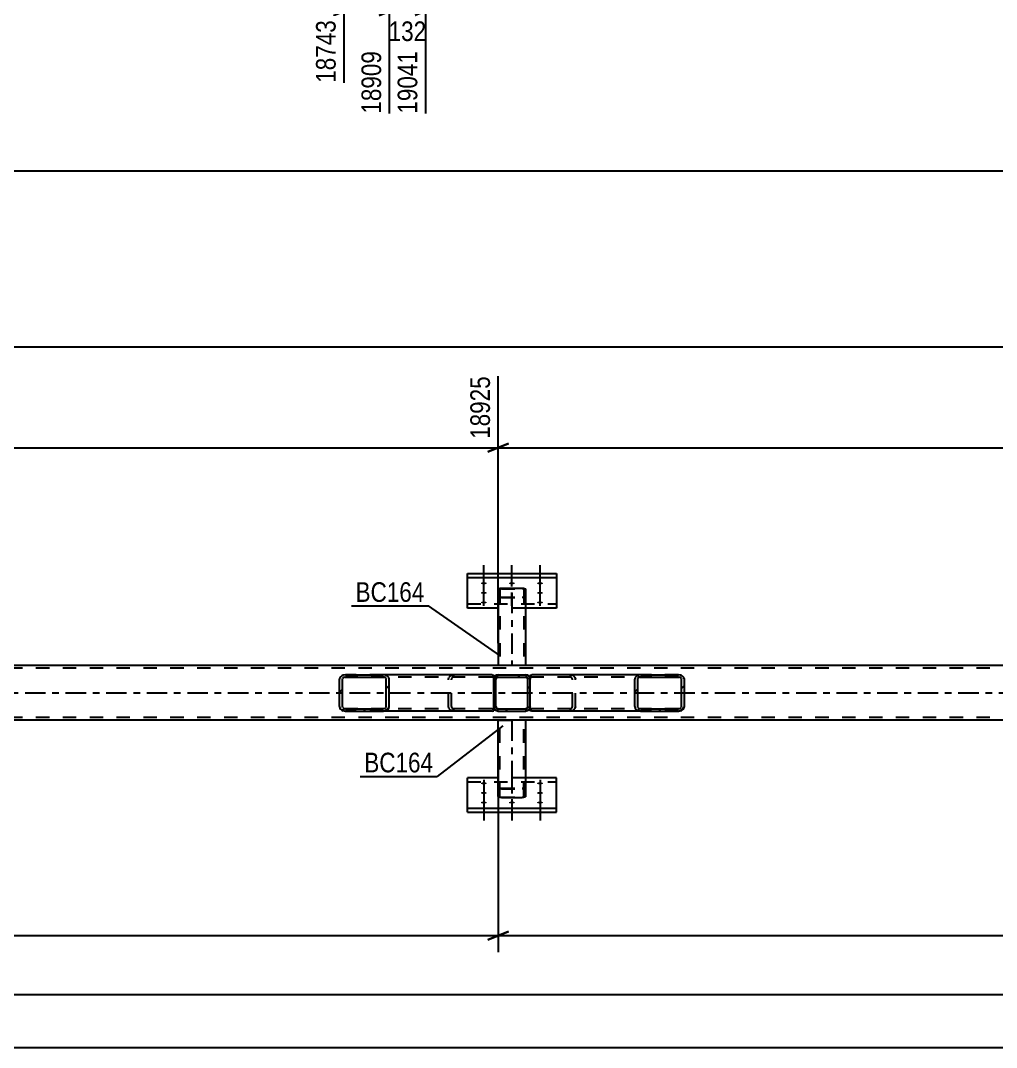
# Model space of a CAD drawing. Header units: millimetres. Extents: x -153 to 1036, y -682 to 159.
# Drawn here: x 604.5 to 746.8, y -303.7 to -153.9 of the extents above; entities that cross this region are included whole.
import ezdxf

# ---------------------------------------------------------------- set-up
doc = ezdxf.new("R2010")
doc.units = ezdxf.units.MM
doc.linetypes.add('DXK_LINE_DOT2', pattern=[3.9198, 1.9599, -1.9599])
doc.linetypes.add('DXK_LINE_DOT3', pattern=[5.9187, 2.979, -0.9799, 0.9799, -0.9799])
doc.styles.add('Arial Narrow', font='ARIALN.TTF', dxfattribs={"height": 0.2})

# ---------------------------------------------------------------- blocks, each defined once
blk = doc.blocks.new('Part-761548098-5120 - 5101')
at = {"color": 2, "linetype": 'Continuous'}
for p, q in [((874.34, -247.94), (-51.85, -247.94)), ((874.34, -255.94), (-51.85, -255.94))]:
    blk.add_line(p, q, dxfattribs=at)
at = {"color": 7, "linetype": 'DXK_LINE_DOT2'}
for p, q in [((879.14, -248.34), (-51.85, -248.34)), ((879.14, -255.54), (-51.85, -255.54))]:
    blk.add_line(p, q, dxfattribs=at)
at = {"color": 7, "linetype": 'DXK_LINE_DOT3'}
blk.add_line((-51.85, -251.94), (879.14, -251.94), dxfattribs=at)
blk = doc.blocks.new('Part-761548098-5265 - 5101')
at = {"color": 2, "linetype": 'Continuous'}
for p, q in [((669.64, -239.57), (669.64, -234.53)), ((669.64, -234.53), (682.64, -234.53)), ((682.64, -235.13), (669.64, -235.13)), ((682.64, -234.53), (682.64, -239.57)), ((674.14, -239.57), (669.64, -239.57)), ((682.64, -239.57), (678.14, -239.57))]:
    blk.add_line(p, q, dxfattribs=at)
at = {"color": 7, "linetype": 'DXK_LINE_DOT2'}
for p, q in [((669.64, -238.97), (682.64, -238.97)), ((678.14, -239.57), (674.14, -239.57))]:
    blk.add_line(p, q, dxfattribs=at)
blk = doc.blocks.new('Part-761548098-5333 - 5101')
at = {"linetype": 'Continuous'}
h = blk.add_hatch(dxfattribs=at)
h.set_pattern_fill('', scale=0.7, style=0, pattern_type=0)
h.set_pattern_definition([(45, (678.3884, -254.5337), (-1.57154, 1.57154), [])])
h.paths.add_polyline_path([(678.14, -254.58), (678.39, -254.53), (678.6, -254.39), (678.73, -254.19), (678.78, -253.94), (678.78, -249.94), (678.73, -249.7), (678.6, -249.49), (678.39, -249.35), (678.14, -249.3), (674.14, -249.3), (673.9, -249.35), (673.69, -249.49), (673.55, -249.7), (673.5, -249.94), (673.5, -253.94), (673.55, -254.19), (673.69, -254.39), (673.9, -254.53), (674.14, -254.58)])
h.paths.add_polyline_path([(674.02, -254.24), (673.92, -254.17), (673.85, -254.06), (673.82, -253.94), (673.82, -249.94), (673.85, -249.82), (673.92, -249.72), (674.02, -249.65), (674.14, -249.62), (678.14, -249.62), (678.27, -249.65), (678.37, -249.72), (678.44, -249.82), (678.46, -249.94), (678.46, -253.94), (678.44, -254.06), (678.37, -254.17), (678.27, -254.24), (678.14, -254.26), (674.14, -254.26)])
at = {"color": 7, "linetype": 'DXK_LINE_DOT2'}
for p, q in [((673.5, -249.94), (673.55, -249.7)), ((673.5, -253.94), (673.5, -249.94)), ((673.85, -249.82), (673.82, -249.94)), ((673.82, -253.94), (673.82, -249.94)), ((673.9, -249.35), (674.14, -249.3)), ((674.14, -249.62), (674.02, -249.65)), ((674.14, -249.3), (678.14, -249.3)), ((674.14, -249.62), (678.14, -249.62)), ((678.14, -249.3), (678.39, -249.35)), ((678.27, -249.65), (678.14, -249.62)), ((678.46, -249.94), (678.44, -249.82)), ((678.46, -253.94), (678.46, -249.94)), ((678.73, -249.7), (678.78, -249.94)), ((678.78, -253.94), (678.78, -249.94)), ((673.55, -254.19), (673.5, -253.94)), ((673.82, -253.94), (673.85, -254.06)), ((674.14, -254.58), (673.9, -254.53)), ((674.02, -254.24), (674.14, -254.26)), ((674.14, -254.26), (678.14, -254.26)), ((674.14, -254.58), (678.14, -254.58)), ((678.14, -254.26), (678.27, -254.24)), ((678.39, -254.53), (678.14, -254.58)), ((678.44, -254.06), (678.46, -253.94)), ((678.78, -253.94), (678.73, -254.19))]:
    blk.add_line(p, q, dxfattribs=at)
at = {"color": 2, "linetype": 'Continuous'}
for p, q in [((673.55, -249.7), (673.5, -249.94)), ((673.5, -253.94), (673.5, -249.94)), ((673.82, -249.94), (673.85, -249.82)), ((673.82, -253.94), (673.82, -249.94)), ((674.14, -249.3), (673.9, -249.35)), ((674.02, -249.65), (674.14, -249.62)), ((674.14, -249.3), (678.14, -249.3)), ((674.14, -249.62), (678.14, -249.62)), ((678.39, -249.35), (678.14, -249.3)), ((678.14, -249.62), (678.27, -249.65)), ((678.44, -249.82), (678.46, -249.94)), ((678.46, -253.94), (678.46, -249.94)), ((678.78, -249.94), (678.73, -249.7)), ((678.78, -253.94), (678.78, -249.94)), ((673.5, -253.94), (673.55, -254.19)), ((673.85, -254.06), (673.82, -253.94)), ((673.9, -254.53), (674.14, -254.58)), ((674.14, -254.26), (674.02, -254.24)), ((674.14, -254.26), (678.14, -254.26)), ((674.14, -254.58), (678.14, -254.58)), ((678.27, -254.24), (678.14, -254.26)), ((678.14, -254.58), (678.39, -254.53)), ((678.46, -253.94), (678.44, -254.06)), ((678.73, -254.19), (678.78, -253.94))]:
    blk.add_line(p, q, dxfattribs=at)
at = {"color": 7, "linetype": 'DXK_LINE_DOT2'}
for centre, radius, start, end in [((674.14, -249.94), 0.64, 112.5, 157.5), ((674.14, -249.94), 0.32, 112.5, 157.5), ((678.14, -249.94), 0.32, 22.5, 67.5), ((678.14, -249.94), 0.64, 22.5, 67.5), ((674.14, -253.94), 0.64, 202.5, 247.5), ((674.14, -253.94), 0.32, 202.5, 247.5), ((678.14, -253.94), 0.32, 292.5, 337.5), ((678.14, -253.94), 0.64, 292.5, 337.5)]:
    blk.add_arc(centre, radius, start, end, dxfattribs=at)
at = {"color": 2, "linetype": 'Continuous'}
for centre, radius, start, end in [((674.14, -249.94), 0.64, 112.5, 157.5), ((674.14, -249.94), 0.32, 112.5, 157.5), ((678.14, -249.94), 0.32, 22.5, 67.5), ((678.14, -249.94), 0.64, 22.5, 67.5), ((674.14, -253.94), 0.64, 202.5, 247.5), ((674.14, -253.94), 0.32, 202.5, 247.5), ((678.14, -253.94), 0.32, 292.5, 337.5), ((678.14, -253.94), 0.64, 292.5, 337.5)]:
    blk.add_arc(centre, radius, start, end, dxfattribs=at)
blk = doc.blocks.new('Part-761548098-5309 - 5101')
at = {"color": 2, "linetype": 'Continuous'}
for p, q in [((674.28, -236.71), (674.44, -236.68)), ((674.44, -236.68), (674.62, -236.67)), ((674.62, -236.67), (677.66, -236.67)), ((677.66, -236.67), (677.85, -236.68)), ((677.85, -236.68), (678, -236.71)), ((674.14, -236.83), (674.18, -236.77)), ((674.14, -236.83), (674.14, -247.94)), ((674.18, -236.77), (674.28, -236.71)), ((678, -236.71), (678.11, -236.77)), ((678.11, -236.77), (678.14, -236.83)), ((678.14, -236.83), (678.14, -247.94))]:
    blk.add_line(p, q, dxfattribs=at)
at = {"color": 7, "linetype": 'DXK_LINE_DOT2'}
for p, q in [((674.18, -237.93), (674.14, -237.87)), ((674.28, -237.99), (674.18, -237.93)), ((674.44, -238.02), (674.28, -237.99)), ((674.4, -236.8), (674.38, -236.83)), ((674.38, -236.83), (674.38, -247.94)), ((674.38, -237.87), (674.4, -237.9)), ((674.45, -236.77), (674.4, -236.8)), ((674.4, -237.9), (674.45, -237.93)), ((674.62, -238.03), (674.44, -238.02)), ((674.53, -236.75), (674.45, -236.77)), ((674.45, -237.93), (674.53, -237.95)), ((674.62, -236.75), (674.53, -236.75)), ((674.53, -237.95), (674.62, -237.95)), ((674.62, -236.75), (677.66, -236.75)), ((674.62, -237.95), (677.66, -237.95)), ((674.62, -238.03), (677.66, -238.03)), ((677.75, -236.75), (677.66, -236.75)), ((677.66, -237.95), (677.75, -237.95)), ((677.85, -238.02), (677.66, -238.03)), ((677.83, -236.77), (677.75, -236.75)), ((677.75, -237.95), (677.83, -237.93)), ((677.88, -236.8), (677.83, -236.77)), ((677.83, -237.93), (677.88, -237.9)), ((678, -237.99), (677.85, -238.02)), ((677.9, -236.83), (677.88, -236.8)), ((677.88, -237.9), (677.9, -237.87)), ((677.9, -236.83), (677.9, -247.94)), ((678.11, -237.93), (678, -237.99)), ((678.14, -237.87), (678.11, -237.93)), ((678.14, -247.94), (674.14, -247.94))]:
    blk.add_line(p, q, dxfattribs=at)
at = {"color": 7, "linetype": 'DXK_LINE_DOT3'}
blk.add_line((676.14, -237.35), (676.14, -247.94), dxfattribs=at)
blk = doc.blocks.new('Part-761548098-5270 - 5101')
at = {"color": 2, "linetype": 'Continuous'}
for p, q in [((669.64, -269.36), (669.64, -264.31)), ((674.14, -264.31), (669.64, -264.31)), ((682.64, -264.31), (678.14, -264.31)), ((682.64, -269.36), (682.64, -264.31)), ((669.64, -268.76), (682.64, -268.76)), ((669.64, -269.36), (682.64, -269.36))]:
    blk.add_line(p, q, dxfattribs=at)
at = {"color": 7, "linetype": 'DXK_LINE_DOT2'}
for p, q in [((669.64, -264.91), (682.64, -264.91)), ((678.14, -264.31), (674.14, -264.31))]:
    blk.add_line(p, q, dxfattribs=at)
blk = doc.blocks.new('Part-761548098-5315 - 5101')
at = {"linetype": 'Continuous'}
h = blk.add_hatch(dxfattribs=at)
h.set_pattern_fill('', scale=0.7, style=0, pattern_type=0)
h.set_pattern_definition([(45, (657.697, -254.5337), (-1.57154, 1.57154), [])])
h.paths.add_polyline_path([(657.36, -254.58), (657.7, -254.53), (657.98, -254.39), (658.17, -254.19), (658.24, -253.94), (658.24, -249.94), (658.17, -249.7), (657.98, -249.49), (657.7, -249.35), (657.36, -249.3), (651.87, -249.3), (651.53, -249.35), (651.25, -249.49), (651.06, -249.7), (650.99, -249.94), (650.99, -253.94), (651.06, -254.19), (651.25, -254.39), (651.53, -254.53), (651.87, -254.58)])
h.paths.add_polyline_path([(651.7, -254.24), (651.56, -254.17), (651.46, -254.06), (651.43, -253.94), (651.43, -249.94), (651.46, -249.82), (651.56, -249.72), (651.7, -249.65), (651.87, -249.62), (657.36, -249.62), (657.53, -249.65), (657.67, -249.72), (657.77, -249.82), (657.8, -249.94), (657.8, -253.94), (657.77, -254.06), (657.67, -254.17), (657.53, -254.24), (657.36, -254.26), (651.87, -254.26)])
at = {"color": 2, "linetype": 'Continuous'}
for p, q in [((651.06, -249.7), (650.99, -249.94)), ((650.99, -253.94), (650.99, -249.94)), ((651.43, -249.94), (651.46, -249.82)), ((651.43, -253.94), (651.43, -249.94)), ((651.87, -249.3), (651.53, -249.35)), ((651.7, -249.65), (651.87, -249.62)), ((651.87, -249.3), (657.36, -249.3)), ((651.87, -249.62), (657.36, -249.62)), ((673.25, -249.3), (657.36, -249.3)), ((657.7, -249.35), (657.36, -249.3)), ((657.36, -249.62), (657.53, -249.65)), ((657.77, -249.82), (657.8, -249.94)), ((657.8, -253.94), (657.8, -249.94)), ((658.24, -249.94), (658.17, -249.7)), ((658.24, -253.94), (658.24, -249.94)), ((673.25, -249.3), (673.5, -249.34)), ((673.5, -249.34), (673.5, -249.35)), ((673.5, -249.35), (673.5, -249.49)), ((673.5, -249.49), (673.5, -249.94)), ((650.99, -253.94), (651.06, -254.19)), ((651.46, -254.06), (651.43, -253.94)), ((651.53, -254.53), (651.87, -254.58)), ((651.87, -254.26), (651.7, -254.24)), ((651.87, -254.26), (657.36, -254.26)), ((651.87, -254.58), (657.36, -254.58)), ((657.53, -254.24), (657.36, -254.26)), ((657.36, -254.58), (657.7, -254.53)), ((673.25, -254.58), (657.36, -254.58)), ((657.8, -253.94), (657.77, -254.06)), ((658.17, -254.19), (658.24, -253.94)), ((673.25, -254.58), (673.5, -254.55)), ((673.5, -254.55), (673.5, -253.94))]:
    blk.add_line(p, q, dxfattribs=at)
at = {"color": 7, "linetype": 'DXK_LINE_DOT2'}
for p, q in [((657.36, -249.3), (651.87, -249.3)), ((673.25, -249.62), (651.87, -249.62)), ((666.88, -249.94), (666.94, -249.7)), ((666.88, -253.94), (666.88, -249.94)), ((667.35, -249.82), (667.32, -249.94)), ((667.32, -253.94), (667.32, -249.94)), ((667.42, -249.35), (667.76, -249.3)), ((667.76, -249.62), (667.59, -249.65)), ((673.41, -249.65), (673.25, -249.62)), ((673.5, -249.69), (673.41, -249.65)), ((673.5, -249.34), (673.5, -249.34)), ((673.5, -249.49), (673.5, -249.69)), ((673.5, -253.94), (673.5, -249.7)), ((673.25, -254.26), (651.87, -254.26)), ((657.36, -254.58), (651.87, -254.58)), ((666.94, -254.19), (666.88, -253.94)), ((667.32, -253.94), (667.35, -254.06)), ((667.76, -254.58), (667.42, -254.53)), ((667.59, -254.24), (667.76, -254.26)), ((673.25, -254.26), (673.41, -254.24)), ((673.41, -254.24), (673.5, -254.19))]:
    blk.add_line(p, q, dxfattribs=at)
at = {"color": 2, "linetype": 'Continuous'}
for centre, radius, start, end in [((651.74, -250.13), 0.802, 104.5548, 147.5896), ((651.8, -250.03), 0.401, 104.5548, 147.5896), ((657.43, -250.03), 0.401, 32.4104, 75.4452), ((657.5, -250.13), 0.802, 32.4104, 75.4452), ((651.74, -253.76), 0.802, 212.4104, 255.4452), ((651.8, -253.85), 0.401, 212.4104, 255.4452), ((657.43, -253.85), 0.401, 284.5548, 327.5896), ((657.5, -253.76), 0.802, 284.5548, 327.5896)]:
    blk.add_arc(centre, radius, start, end, dxfattribs=at)
at = {"color": 7, "linetype": 'DXK_LINE_DOT2'}
for centre, radius, start, end in [((667.62, -250.13), 0.802, 104.5548, 147.5896), ((667.69, -250.03), 0.401, 104.5548, 147.5896), ((667.62, -253.76), 0.802, 212.4104, 255.4452), ((667.69, -253.85), 0.401, 212.4104, 255.4452)]:
    blk.add_arc(centre, radius, start, end, dxfattribs=at)
blk = doc.blocks.new('Part-761548098-5324 - 5101')
at = {"color": 2, "linetype": 'Continuous'}
for p, q in [((674.14, -267.05), (674.14, -255.94)), ((678.14, -255.94), (678.14, -267.05)), ((674.18, -267.12), (674.14, -267.05)), ((674.28, -267.17), (674.18, -267.12)), ((674.44, -267.21), (674.28, -267.17)), ((674.62, -267.22), (674.44, -267.21)), ((674.62, -267.22), (677.66, -267.22)), ((677.85, -267.21), (677.66, -267.22)), ((678, -267.17), (677.85, -267.21)), ((678.11, -267.12), (678, -267.17)), ((678.14, -267.05), (678.11, -267.12))]:
    blk.add_line(p, q, dxfattribs=at)
at = {"color": 7, "linetype": 'DXK_LINE_DOT2'}
for p, q in [((674.14, -255.94), (678.14, -255.94)), ((674.38, -267.05), (674.38, -255.94)), ((677.9, -267.05), (677.9, -255.94)), ((674.14, -266.01), (674.18, -265.95)), ((674.18, -265.95), (674.28, -265.9)), ((674.28, -265.9), (674.44, -265.86)), ((674.4, -265.98), (674.38, -266.01)), ((674.45, -265.96), (674.4, -265.98)), ((674.44, -265.86), (674.62, -265.85)), ((674.53, -265.94), (674.45, -265.96)), ((674.62, -265.93), (674.53, -265.94)), ((674.62, -265.85), (677.66, -265.85)), ((674.62, -265.93), (677.66, -265.93)), ((677.66, -265.85), (677.85, -265.86)), ((677.75, -265.94), (677.66, -265.93)), ((677.83, -265.96), (677.75, -265.94)), ((677.83, -265.96), (677.85, -265.96)), ((677.85, -265.86), (678, -265.9)), ((677.85, -265.96), (677.88, -265.98)), ((677.9, -266.01), (677.88, -265.98)), ((678, -265.9), (678.11, -265.95)), ((678.11, -265.95), (678.14, -266.01)), ((674.38, -267.05), (674.4, -267.09)), ((674.4, -267.09), (674.45, -267.11)), ((674.45, -267.11), (674.53, -267.13)), ((674.53, -267.13), (674.62, -267.14)), ((674.62, -267.14), (677.66, -267.14)), ((677.66, -267.14), (677.75, -267.13)), ((677.75, -267.13), (677.83, -267.11)), ((677.83, -267.11), (677.88, -267.09)), ((677.88, -267.09), (677.9, -267.05))]:
    blk.add_line(p, q, dxfattribs=at)
at = {"color": 7, "linetype": 'DXK_LINE_DOT3'}
blk.add_line((676.14, -255.94), (676.14, -266.53), dxfattribs=at)
blk = doc.blocks.new('Part-761548098-5340 - 5101')
at = {"linetype": 'Continuous'}
h = blk.add_hatch(dxfattribs=at)
h.set_pattern_fill('', scale=0.7, style=0, pattern_type=0)
h.set_pattern_definition([(45, (700.7535, -254.5337), (-1.57154, 1.57154), [])])
h.paths.add_polyline_path([(700.42, -254.58), (700.75, -254.53), (701.04, -254.39), (701.23, -254.19), (701.3, -253.94), (701.3, -249.94), (701.23, -249.7), (701.04, -249.49), (700.75, -249.35), (700.42, -249.3), (694.93, -249.3), (694.59, -249.35), (694.31, -249.49), (694.11, -249.7), (694.05, -249.94), (694.05, -253.94), (694.11, -254.19), (694.31, -254.39), (694.59, -254.53), (694.93, -254.58)])
h.paths.add_polyline_path([(694.76, -254.24), (694.62, -254.17), (694.52, -254.06), (694.49, -253.94), (694.49, -249.94), (694.52, -249.82), (694.62, -249.72), (694.76, -249.65), (694.93, -249.62), (700.42, -249.62), (700.59, -249.65), (700.73, -249.72), (700.82, -249.82), (700.86, -249.94), (700.86, -253.94), (700.82, -254.06), (700.73, -254.17), (700.59, -254.24), (700.42, -254.26), (694.93, -254.26)])
at = {"color": 2, "linetype": 'Continuous'}
for p, q in [((678.78, -249.34), (679.04, -249.3)), ((678.78, -249.34), (678.78, -249.94)), ((694.93, -249.3), (679.04, -249.3)), ((694.11, -249.7), (694.05, -249.94)), ((694.05, -253.94), (694.05, -249.94)), ((694.49, -249.94), (694.52, -249.82)), ((694.49, -253.94), (694.49, -249.94)), ((694.93, -249.3), (694.59, -249.35)), ((694.76, -249.65), (694.93, -249.62)), ((694.93, -249.3), (700.42, -249.3)), ((694.93, -249.62), (700.42, -249.62)), ((700.75, -249.35), (700.42, -249.3)), ((700.42, -249.62), (700.59, -249.65)), ((700.82, -249.82), (700.86, -249.94)), ((700.86, -253.94), (700.86, -249.94)), ((701.3, -249.94), (701.23, -249.7)), ((701.3, -253.94), (701.3, -249.94)), ((678.78, -254.53), (678.78, -253.94)), ((678.78, -254.55), (678.78, -254.53)), ((679.04, -254.58), (678.78, -254.55)), ((694.93, -254.58), (679.04, -254.58)), ((694.05, -253.94), (694.11, -254.19)), ((694.52, -254.06), (694.49, -253.94)), ((694.59, -254.53), (694.93, -254.58)), ((694.93, -254.26), (694.76, -254.24)), ((694.93, -254.26), (700.42, -254.26)), ((694.93, -254.58), (700.42, -254.58)), ((700.59, -254.24), (700.42, -254.26)), ((700.42, -254.58), (700.75, -254.53)), ((700.86, -253.94), (700.82, -254.06)), ((701.23, -254.19), (701.3, -253.94))]:
    blk.add_line(p, q, dxfattribs=at)
at = {"color": 7, "linetype": 'DXK_LINE_DOT2'}
for p, q in [((678.78, -249.34), (678.78, -249.69)), ((678.87, -249.65), (678.78, -249.69)), ((678.78, -254.39), (678.78, -249.94)), ((679.04, -249.62), (678.87, -249.65)), ((700.42, -249.62), (679.04, -249.62)), ((684.53, -249.3), (684.87, -249.35)), ((684.7, -249.65), (684.53, -249.62)), ((684.97, -249.94), (684.94, -249.82)), ((684.97, -253.94), (684.97, -249.94)), ((685.34, -249.7), (685.41, -249.94)), ((685.41, -253.94), (685.41, -249.94)), ((700.42, -249.3), (694.93, -249.3)), ((678.78, -254.19), (678.87, -254.24)), ((678.87, -254.24), (679.04, -254.26)), ((700.42, -254.26), (679.04, -254.26)), ((684.53, -254.26), (684.7, -254.24)), ((684.87, -254.53), (684.53, -254.58)), ((684.94, -254.06), (684.97, -253.94)), ((685.41, -253.94), (685.34, -254.19)), ((700.42, -254.58), (694.93, -254.58))]:
    blk.add_line(p, q, dxfattribs=at)
for centre, radius, start, end in [((684.6, -250.03), 0.401, 32.4104, 75.4453), ((684.67, -250.13), 0.802, 32.4104, 75.4453), ((684.6, -253.85), 0.401, 284.5547, 327.5896), ((684.67, -253.76), 0.802, 284.5547, 327.5896)]:
    blk.add_arc(centre, radius, start, end, dxfattribs=at)
at = {"color": 2, "linetype": 'Continuous'}
for centre, radius, start, end in [((694.79, -250.13), 0.802, 104.5547, 147.5896), ((694.86, -250.03), 0.401, 104.5547, 147.5896), ((700.48, -250.03), 0.401, 32.4104, 75.4453), ((700.55, -250.13), 0.802, 32.4104, 75.4453), ((694.79, -253.76), 0.802, 212.4104, 255.4453), ((694.86, -253.85), 0.401, 212.4104, 255.4453), ((700.48, -253.85), 0.401, 284.5547, 327.5896), ((700.55, -253.76), 0.802, 284.5547, 327.5896)]:
    blk.add_arc(centre, radius, start, end, dxfattribs=at)
blk = doc.blocks.new('Bolt-761548098-5350 - 5101')
at = {"linetype": 'Continuous'}
for points in [[(672.04, -235.8), (672.13, -235.8), (672.22, -235.81), (672.3, -235.83), (672.37, -235.85), (672.42, -235.87), (672.46, -235.9), (672.48, -235.93), (672.48, -235.96), (672.46, -235.99), (672.42, -236.02), (672.37, -236.05), (672.3, -236.07), (672.22, -236.09), (672.13, -236.09), (672.04, -236.1), (671.95, -236.09), (671.86, -236.09), (671.78, -236.07), (671.72, -236.05), (671.66, -236.02), (671.62, -235.99), (671.61, -235.96), (671.61, -235.93), (671.62, -235.9), (671.66, -235.87), (671.72, -235.85), (671.78, -235.83), (671.86, -235.81), (671.95, -235.8)], [(676.14, -235.8), (676.23, -235.8), (676.32, -235.81), (676.4, -235.83), (676.47, -235.85), (676.52, -235.87), (676.56, -235.9), (676.58, -235.93), (676.58, -235.96), (676.56, -235.99), (676.52, -236.02), (676.47, -236.05), (676.4, -236.07), (676.32, -236.09), (676.23, -236.09), (676.14, -236.1), (676.05, -236.09), (675.96, -236.09), (675.88, -236.07), (675.82, -236.05), (675.76, -236.02), (675.72, -235.99), (675.71, -235.96), (675.71, -235.93), (675.72, -235.9), (675.76, -235.87), (675.82, -235.85), (675.88, -235.83), (675.96, -235.81), (676.05, -235.8)], [(680.24, -235.8), (680.33, -235.8), (680.42, -235.81), (680.5, -235.83), (680.57, -235.85), (680.62, -235.87), (680.66, -235.9), (680.68, -235.93), (680.68, -235.96), (680.66, -235.99), (680.62, -236.02), (680.57, -236.05), (680.5, -236.07), (680.42, -236.09), (680.33, -236.09), (680.24, -236.1), (680.15, -236.09), (680.06, -236.09), (679.98, -236.07), (679.92, -236.05), (679.86, -236.02), (679.82, -235.99), (679.81, -235.96), (679.81, -235.93), (679.82, -235.9), (679.86, -235.87), (679.92, -235.85), (679.98, -235.83), (680.06, -235.81), (680.15, -235.8)], [(672.04, -237.2), (672.13, -237.2), (672.22, -237.21), (672.3, -237.23), (672.37, -237.25), (672.42, -237.27), (672.46, -237.3), (672.48, -237.33), (672.48, -237.37), (672.46, -237.4), (672.42, -237.43), (672.37, -237.45), (672.3, -237.47), (672.22, -237.49), (672.13, -237.5), (672.04, -237.5), (671.95, -237.5), (671.86, -237.49), (671.78, -237.47), (671.72, -237.45), (671.66, -237.43), (671.62, -237.4), (671.61, -237.37), (671.61, -237.33), (671.62, -237.3), (671.66, -237.27), (671.72, -237.25), (671.78, -237.23), (671.86, -237.21), (671.95, -237.2)], [(680.24, -237.2), (680.33, -237.2), (680.42, -237.21), (680.5, -237.23), (680.57, -237.25), (680.62, -237.27), (680.66, -237.3), (680.68, -237.33), (680.68, -237.37), (680.66, -237.4), (680.62, -237.43), (680.57, -237.45), (680.5, -237.47), (680.42, -237.49), (680.33, -237.5), (680.24, -237.5), (680.15, -237.5), (680.06, -237.49), (679.98, -237.47), (679.92, -237.45), (679.86, -237.43), (679.82, -237.4), (679.81, -237.37), (679.81, -237.33), (679.82, -237.3), (679.86, -237.27), (679.92, -237.25), (679.98, -237.23), (680.06, -237.21), (680.15, -237.2)], [(672.04, -238.6), (672.13, -238.61), (672.22, -238.61), (672.3, -238.63), (672.37, -238.65), (672.42, -238.68), (672.46, -238.71), (672.48, -238.74), (672.48, -238.77), (672.46, -238.8), (672.42, -238.83), (672.37, -238.85), (672.3, -238.87), (672.22, -238.89), (672.13, -238.9), (672.04, -238.9), (671.95, -238.9), (671.86, -238.89), (671.78, -238.87), (671.72, -238.85), (671.66, -238.83), (671.62, -238.8), (671.61, -238.77), (671.61, -238.74), (671.62, -238.71), (671.66, -238.68), (671.72, -238.65), (671.78, -238.63), (671.86, -238.61), (671.95, -238.61)], [(680.24, -238.6), (680.33, -238.61), (680.42, -238.61), (680.5, -238.63), (680.57, -238.65), (680.62, -238.68), (680.66, -238.71), (680.68, -238.74), (680.68, -238.77), (680.66, -238.8), (680.62, -238.83), (680.57, -238.85), (680.5, -238.87), (680.42, -238.89), (680.33, -238.9), (680.24, -238.9), (680.15, -238.9), (680.06, -238.89), (679.98, -238.87), (679.92, -238.85), (679.86, -238.83), (679.82, -238.8), (679.81, -238.77), (679.81, -238.74), (679.82, -238.71), (679.86, -238.68), (679.92, -238.65), (679.98, -238.63), (680.06, -238.61), (680.15, -238.61)]]:
    blk.add_hatch(color=1, dxfattribs=at).paths.add_polyline_path(points)
at = {"color": 1, "linetype": 'Continuous'}
for p, q in [((672.04, -236.44), (672.04, -233.32)), ((676.14, -236.44), (676.14, -233.32)), ((680.24, -236.44), (680.24, -233.32)), ((672.04, -237.84), (672.04, -234.72)), ((680.24, -237.84), (680.24, -234.72)), ((672.04, -239.24), (672.04, -236.12)), ((680.24, -239.24), (680.24, -236.12))]:
    blk.add_line(p, q, dxfattribs=at)
at = {"color": 1, "linetype": 'DXK_LINE_DOT2'}
blk.add_line((676.14, -239.24), (676.14, -236.12), dxfattribs=at)
blk = doc.blocks.new('Bolt-761548098-5355 - 5101')
at = {"linetype": 'Continuous'}
for points in [[(672.04, -265.28), (671.95, -265.28), (671.86, -265.27), (671.78, -265.25), (671.72, -265.23), (671.66, -265.21), (671.62, -265.18), (671.61, -265.15), (671.61, -265.12), (671.62, -265.09), (671.66, -265.06), (671.72, -265.03), (671.78, -265.01), (671.86, -264.99), (671.95, -264.99), (672.04, -264.98), (672.13, -264.99), (672.22, -264.99), (672.3, -265.01), (672.37, -265.03), (672.42, -265.06), (672.46, -265.09), (672.48, -265.12), (672.48, -265.15), (672.46, -265.18), (672.42, -265.21), (672.37, -265.23), (672.3, -265.25), (672.22, -265.27), (672.13, -265.28)], [(680.24, -265.28), (680.15, -265.28), (680.06, -265.27), (679.98, -265.25), (679.92, -265.23), (679.86, -265.21), (679.82, -265.18), (679.81, -265.15), (679.81, -265.12), (679.82, -265.09), (679.86, -265.06), (679.92, -265.03), (679.98, -265.01), (680.06, -264.99), (680.15, -264.99), (680.24, -264.98), (680.33, -264.99), (680.42, -264.99), (680.5, -265.01), (680.57, -265.03), (680.62, -265.06), (680.66, -265.09), (680.68, -265.12), (680.68, -265.15), (680.66, -265.18), (680.62, -265.21), (680.57, -265.23), (680.5, -265.25), (680.42, -265.27), (680.33, -265.28)], [(672.04, -266.69), (671.95, -266.68), (671.86, -266.67), (671.78, -266.66), (671.72, -266.64), (671.66, -266.61), (671.62, -266.58), (671.61, -266.55), (671.61, -266.52), (671.62, -266.49), (671.66, -266.46), (671.72, -266.43), (671.78, -266.41), (671.86, -266.4), (671.95, -266.39), (672.04, -266.38), (672.13, -266.39), (672.22, -266.4), (672.3, -266.41), (672.37, -266.43), (672.42, -266.46), (672.46, -266.49), (672.48, -266.52), (672.48, -266.55), (672.46, -266.58), (672.42, -266.61), (672.37, -266.64), (672.3, -266.66), (672.22, -266.67), (672.13, -266.68)], [(680.24, -266.69), (680.15, -266.68), (680.06, -266.67), (679.98, -266.66), (679.92, -266.64), (679.86, -266.61), (679.82, -266.58), (679.81, -266.55), (679.81, -266.52), (679.82, -266.49), (679.86, -266.46), (679.92, -266.43), (679.98, -266.41), (680.06, -266.4), (680.15, -266.39), (680.24, -266.38), (680.33, -266.39), (680.42, -266.4), (680.5, -266.41), (680.57, -266.43), (680.62, -266.46), (680.66, -266.49), (680.68, -266.52), (680.68, -266.55), (680.66, -266.58), (680.62, -266.61), (680.57, -266.64), (680.5, -266.66), (680.42, -266.67), (680.33, -266.68)], [(672.04, -268.09), (671.95, -268.08), (671.86, -268.07), (671.78, -268.06), (671.72, -268.04), (671.66, -268.01), (671.62, -267.98), (671.61, -267.95), (671.61, -267.92), (671.62, -267.89), (671.66, -267.86), (671.72, -267.84), (671.78, -267.82), (671.86, -267.8), (671.95, -267.79), (672.04, -267.79), (672.13, -267.79), (672.22, -267.8), (672.3, -267.82), (672.37, -267.84), (672.42, -267.86), (672.46, -267.89), (672.48, -267.92), (672.48, -267.95), (672.46, -267.98), (672.42, -268.01), (672.37, -268.04), (672.3, -268.06), (672.22, -268.07), (672.13, -268.08)], [(676.14, -268.09), (676.05, -268.08), (675.96, -268.07), (675.88, -268.06), (675.82, -268.04), (675.76, -268.01), (675.72, -267.98), (675.71, -267.95), (675.71, -267.92), (675.72, -267.89), (675.76, -267.86), (675.82, -267.84), (675.88, -267.82), (675.96, -267.8), (676.05, -267.79), (676.14, -267.79), (676.23, -267.79), (676.32, -267.8), (676.4, -267.82), (676.47, -267.84), (676.52, -267.86), (676.56, -267.89), (676.58, -267.92), (676.58, -267.95), (676.56, -267.98), (676.52, -268.01), (676.47, -268.04), (676.4, -268.06), (676.32, -268.07), (676.23, -268.08)], [(680.24, -268.09), (680.15, -268.08), (680.06, -268.07), (679.98, -268.06), (679.92, -268.04), (679.86, -268.01), (679.82, -267.98), (679.81, -267.95), (679.81, -267.92), (679.82, -267.89), (679.86, -267.86), (679.92, -267.84), (679.98, -267.82), (680.06, -267.8), (680.15, -267.79), (680.24, -267.79), (680.33, -267.79), (680.42, -267.8), (680.5, -267.82), (680.57, -267.84), (680.62, -267.86), (680.66, -267.89), (680.68, -267.92), (680.68, -267.95), (680.66, -267.98), (680.62, -268.01), (680.57, -268.04), (680.5, -268.06), (680.42, -268.07), (680.33, -268.08)]]:
    blk.add_hatch(color=1, dxfattribs=at).paths.add_polyline_path(points)
at = {"color": 1, "linetype": 'Continuous'}
for p, q in [((672.04, -264.64), (672.04, -267.76)), ((680.24, -264.64), (680.24, -267.76)), ((672.04, -266.05), (672.04, -269.17)), ((680.24, -266.05), (680.24, -269.17)), ((672.04, -267.45), (672.04, -270.57)), ((676.14, -267.45), (676.14, -270.57)), ((680.24, -267.45), (680.24, -270.57))]:
    blk.add_line(p, q, dxfattribs=at)
at = {"color": 1, "linetype": 'DXK_LINE_DOT2'}
blk.add_line((676.14, -264.64), (676.14, -267.76), dxfattribs=at)
blk = doc.blocks.new('StraightDimension-761548098-19167 - 1400')
at = {"color": 7, "linetype": 'Continuous'}
blk.add_line((-81, -175.77), (920.9, -175.77), dxfattribs=at)
blk = doc.blocks.new('StraightDimension-761548098-18898 - 1400')
at = {"color": 7, "linetype": 'Continuous'}
for p, q in [((658.26, -122.6), (658.26, -167.44)), ((663.54, -121.94), (663.54, -167.44)), ((656.76, -153.1), (659.76, -151.9)), ((658.26, -152.5), (663.54, -152.5)), ((665.04, -151.9), (662.04, -153.1))]:
    blk.add_line(p, q, dxfattribs=at)
at = {"color": 0}
blk.add_wipeout([(664.24, -157.45), (664.24, -153.25), (657.56, -153.25), (657.56, -157.45)], dxfattribs=at)
at = {"color": 3, "style": 'Arial Narrow'}
blk.add_text('132', height=2.863, dxfattribs=at).set_placement((658.16, -156.85))
at = {"color": 0, "linetype": 'Continuous'}
blk.add_wipeout([(662.94, -157.7), (658.74, -157.7), (658.74, -168.04), (662.94, -168.04)], dxfattribs=at)
at = {"color": 3, "linetype": 'Continuous', "style": 'Arial Narrow'}
blk.add_text('19041', height=2.863, rotation=90.0002, dxfattribs=at).set_placement((662.34, -167.44))
blk = doc.blocks.new('StraightDimension-761548098-18897 - 1400')
at = {"color": 7, "linetype": 'Continuous'}
for p, q in [((663.54, -121.94), (663.54, -167.44)), ((771.63, -122.6), (771.63, -162.94)), ((665.04, -151.9), (662.04, -153.1)), ((663.54, -152.5), (771.63, -152.5)), ((770.13, -153.1), (773.13, -151.9))]:
    blk.add_line(p, q, dxfattribs=at)
at = {"color": 0}
blk.add_wipeout([(721.84, -151.75), (721.84, -147.55), (713.33, -147.55), (713.33, -151.75)], dxfattribs=at)
at = {"color": 3, "style": 'Arial Narrow'}
blk.add_text('2702', height=2.863, dxfattribs=at).set_placement((713.93, -151.15))
at = {"color": 0, "linetype": 'Continuous'}
blk.add_wipeout([(771.03, -153.2), (766.83, -153.2), (766.83, -163.54), (771.03, -163.54)], dxfattribs=at)
at = {"color": 3, "linetype": 'Continuous', "style": 'Arial Narrow'}
blk.add_text('21743', height=2.863, rotation=90.0002, dxfattribs=at).set_placement((770.43, -162.94))
blk = doc.blocks.new('StraightDimension-761548098-18899 - 1400')
at = {"color": 7, "linetype": 'Continuous'}
for p, q in [((651.63, -122.6), (651.63, -162.94)), ((658.26, -122.6), (658.26, -167.44)), ((650.13, -153.1), (653.13, -151.9)), ((651.63, -152.5), (658.26, -152.5)), ((659.76, -151.9), (656.76, -153.1))]:
    blk.add_line(p, q, dxfattribs=at)
at = {"color": 0}
blk.add_wipeout([(658.29, -151.75), (658.29, -147.55), (651.6, -147.55), (651.6, -151.75)], dxfattribs=at)
at = {"color": 0, "linetype": 'Continuous'}
blk.add_wipeout([(657.66, -157.7), (653.46, -157.7), (653.46, -168.04), (657.66, -168.04)], dxfattribs=at)
at = {"color": 3, "style": 'Arial Narrow'}
blk.add_text('166', height=2.863, dxfattribs=at).set_placement((652.2, -151.15))
at = {"color": 3, "linetype": 'Continuous', "style": 'Arial Narrow'}
blk.add_text('18909', height=2.863, rotation=90.0002, dxfattribs=at).set_placement((657.06, -167.44))
blk = doc.blocks.new('StraightDimension-761548098-18900 - 1400')
at = {"color": 7, "linetype": 'Continuous'}
for p, q in [((543.54, -121.94), (543.54, -167.44)), ((651.63, -122.6), (651.63, -162.94)), ((545.04, -151.9), (542.04, -153.1)), ((543.54, -152.5), (651.63, -152.5)), ((650.13, -153.1), (653.13, -151.9))]:
    blk.add_line(p, q, dxfattribs=at)
at = {"color": 0}
blk.add_wipeout([(601.84, -151.75), (601.84, -147.55), (593.33, -147.55), (593.33, -151.75)], dxfattribs=at)
at = {"color": 3, "style": 'Arial Narrow'}
blk.add_text('2702', height=2.863, dxfattribs=at).set_placement((593.93, -151.15))
at = {"color": 0, "linetype": 'Continuous'}
blk.add_wipeout([(651.03, -153.2), (646.83, -153.2), (646.83, -163.54), (651.03, -163.54)], dxfattribs=at)
at = {"color": 3, "linetype": 'Continuous', "style": 'Arial Narrow'}
blk.add_text('18743', height=2.863, rotation=90.0002, dxfattribs=at).set_placement((650.43, -162.94))
blk = doc.blocks.new('StraightDimension-761548098-20063 - 5101')
at = {"color": 7, "linetype": 'Continuous'}
blk.add_line((-65.76, -303.66), (880.14, -303.66), dxfattribs=at)
blk = doc.blocks.new('StraightDimension-761548098-5481 - 5101')
at = {"color": 7, "linetype": 'Continuous'}
blk.add_line((68.86, -201.48), (879.14, -201.48), dxfattribs=at)
blk = doc.blocks.new('StraightDimension-761548098-5508 - 5101')
at = {"color": 7, "linetype": 'Continuous'}
for p, q in [((674.14, -244.67), (674.14, -205.74)), ((879.14, -246.94), (879.14, -205.74)), ((675.64, -215.58), (672.64, -216.78)), ((877.64, -216.78), (880.64, -215.58)), ((674.14, -216.18), (879.14, -216.18))]:
    blk.add_line(p, q, dxfattribs=at)
at = {"color": 0}
blk.add_wipeout([(780.9, -215.43), (780.9, -211.23), (772.39, -211.23), (772.39, -215.43)], dxfattribs=at)
at = {"color": 3, "style": 'Arial Narrow'}
blk.add_text('5125', height=2.863, dxfattribs=at).set_placement((772.99, -214.83))
at = {"color": 0, "linetype": 'Continuous'}
blk.add_wipeout([(878.54, -205.14), (874.34, -205.14), (874.34, -215.48), (878.54, -215.48)], dxfattribs=at)
at = {"color": 3, "linetype": 'Continuous', "style": 'Arial Narrow'}
blk.add_text('24050', height=2.863, rotation=90.0002, dxfattribs=at).set_placement((877.94, -214.88))
blk = doc.blocks.new('StraightDimension-761548098-5518 - 5101')
at = {"color": 7, "linetype": 'Continuous'}
for p, q in [((494.15, -241.99), (494.15, -205.74)), ((674.14, -244.67), (674.14, -205.74)), ((495.65, -215.58), (492.65, -216.78)), ((672.64, -216.78), (675.64, -215.58)), ((494.15, -216.18), (674.14, -216.18))]:
    blk.add_line(p, q, dxfattribs=at)
at = {"color": 0}
blk.add_wipeout([(588.4, -215.43), (588.4, -211.23), (579.89, -211.23), (579.89, -215.43)], dxfattribs=at)
at = {"color": 3, "style": 'Arial Narrow'}
blk.add_text('4500', height=2.863, dxfattribs=at).set_placement((580.49, -214.83))
at = {"color": 0, "linetype": 'Continuous'}
blk.add_wipeout([(673.54, -205.14), (669.34, -205.14), (669.34, -215.48), (673.54, -215.48)], dxfattribs=at)
at = {"color": 3, "linetype": 'Continuous', "style": 'Arial Narrow'}
blk.add_text('18925', height=2.863, rotation=90.0002, dxfattribs=at).set_placement((672.94, -214.88))
blk = doc.blocks.new('StraightDimension-761548098-5566 - 5101')
at = {"color": 7, "linetype": 'Continuous'}
for p, q in [((494.15, -259.24), (494.15, -289.75)), ((674.14, -261.9), (674.14, -289.75)), ((495.65, -286.75), (492.65, -287.95)), ((494.15, -287.35), (674.14, -287.35)), ((672.64, -287.95), (675.64, -286.75))]:
    blk.add_line(p, q, dxfattribs=at)
at = {"color": 0}
blk.add_wipeout([(588.4, -286.6), (588.4, -282.4), (579.89, -282.4), (579.89, -286.6)], dxfattribs=at)
at = {"color": 3, "style": 'Arial Narrow'}
blk.add_text('4500', height=2.863, dxfattribs=at).set_placement((580.49, -286))
blk = doc.blocks.new('StraightDimension-761548098-5605 - 5101')
at = {"color": 7, "linetype": 'Continuous'}
for p, q in [((879.14, -256.94), (879.14, -289.75)), ((674.14, -261.9), (674.14, -289.75)), ((675.64, -286.75), (672.64, -287.95)), ((674.14, -287.35), (879.14, -287.35)), ((877.64, -287.95), (880.64, -286.75))]:
    blk.add_line(p, q, dxfattribs=at)
at = {"color": 0}
blk.add_wipeout([(780.9, -286.6), (780.9, -282.4), (772.39, -282.4), (772.39, -286.6)], dxfattribs=at)
at = {"color": 3, "style": 'Arial Narrow'}
blk.add_text('5125', height=2.863, dxfattribs=at).set_placement((772.99, -286))
blk = doc.blocks.new('StraightDimension-761548098-19970 - 5101')
at = {"color": 7, "linetype": 'Continuous'}
blk.add_line((-64.75, -295.94), (879.14, -295.94), dxfattribs=at)
blk = doc.blocks.new('Mark-761548098-5320 - 5101')
at = {"color": 0}
blk.add_wipeout([(664.66, -263.53), (664.66, -260.53), (654.61, -260.53), (654.61, -263.53)], dxfattribs=at)
blk.add_wipeout([(664.66, -263.53), (664.66, -260.53), (654.61, -260.53), (654.61, -263.53)], dxfattribs=at)
at = {"color": 30, "linetype": 'Continuous'}
for p in [(674.81, -256.75), (654.01, -264.13)]:
    blk.add_line(p, (665.26, -264.13), dxfattribs=at)
at = {"color": 3, "style": 'Arial Narrow'}
blk.add_text('BC164', height=2.863, dxfattribs=at).set_placement((654.61, -263.53))
blk = doc.blocks.new('Mark-761548098-5305 - 5101')
at = {"color": 0}
blk.add_wipeout([(663.39, -238.66), (663.39, -235.66), (653.34, -235.66), (653.34, -238.66)], dxfattribs=at)
blk.add_wipeout([(663.39, -238.66), (663.39, -235.66), (653.34, -235.66), (653.34, -238.66)], dxfattribs=at)
at = {"color": 30, "linetype": 'Continuous'}
for p in [(652.74, -239.26), (674.38, -246.46)]:
    blk.add_line(p, (663.99, -239.26), dxfattribs=at)
at = {"color": 3, "style": 'Arial Narrow'}
blk.add_text('BC164', height=2.863, dxfattribs=at).set_placement((653.34, -238.66))

msp = doc.modelspace()

# ---------------------------------------------------------------- block references
for name in ['StraightDimension-761548098-19167 - 1400', 'Bolt-761548098-5350 - 5101', 'Part-761548098-5265 - 5101', 'Part-761548098-5309 - 5101', 'Part-761548098-5120 - 5101', 'Part-761548098-5315 - 5101', 'Part-761548098-5333 - 5101', 'Part-761548098-5340 - 5101', 'Part-761548098-5324 - 5101', 'Part-761548098-5270 - 5101', 'Bolt-761548098-5355 - 5101']:
    msp.add_blockref(name, (0, 0))

# ---------------------------------------------------------------- next in the draw order: block references
for name in ['StraightDimension-761548098-18898 - 1400', 'StraightDimension-761548098-5481 - 5101', 'StraightDimension-761548098-20063 - 5101']:
    msp.add_blockref(name, (0, 0))

# ---------------------------------------------------------------- next in the draw order: block references
for name in ['StraightDimension-761548098-18899 - 1400', 'StraightDimension-761548098-18897 - 1400', 'StraightDimension-761548098-5508 - 5101', 'StraightDimension-761548098-5566 - 5101']:
    msp.add_blockref(name, (0, 0))

# ---------------------------------------------------------------- next in the draw order: block references
for name in ['StraightDimension-761548098-18900 - 1400', 'StraightDimension-761548098-5518 - 5101', 'StraightDimension-761548098-5605 - 5101']:
    msp.add_blockref(name, (0, 0))

# ---------------------------------------------------------------- next in the draw order: block references
for name in ['Mark-761548098-5305 - 5101', 'StraightDimension-761548098-19970 - 5101']:
    msp.add_blockref(name, (0, 0))

# ---------------------------------------------------------------- next in the draw order: block references
msp.add_blockref('Mark-761548098-5320 - 5101', (0, 0))

doc.saveas('drawing.dxf')
